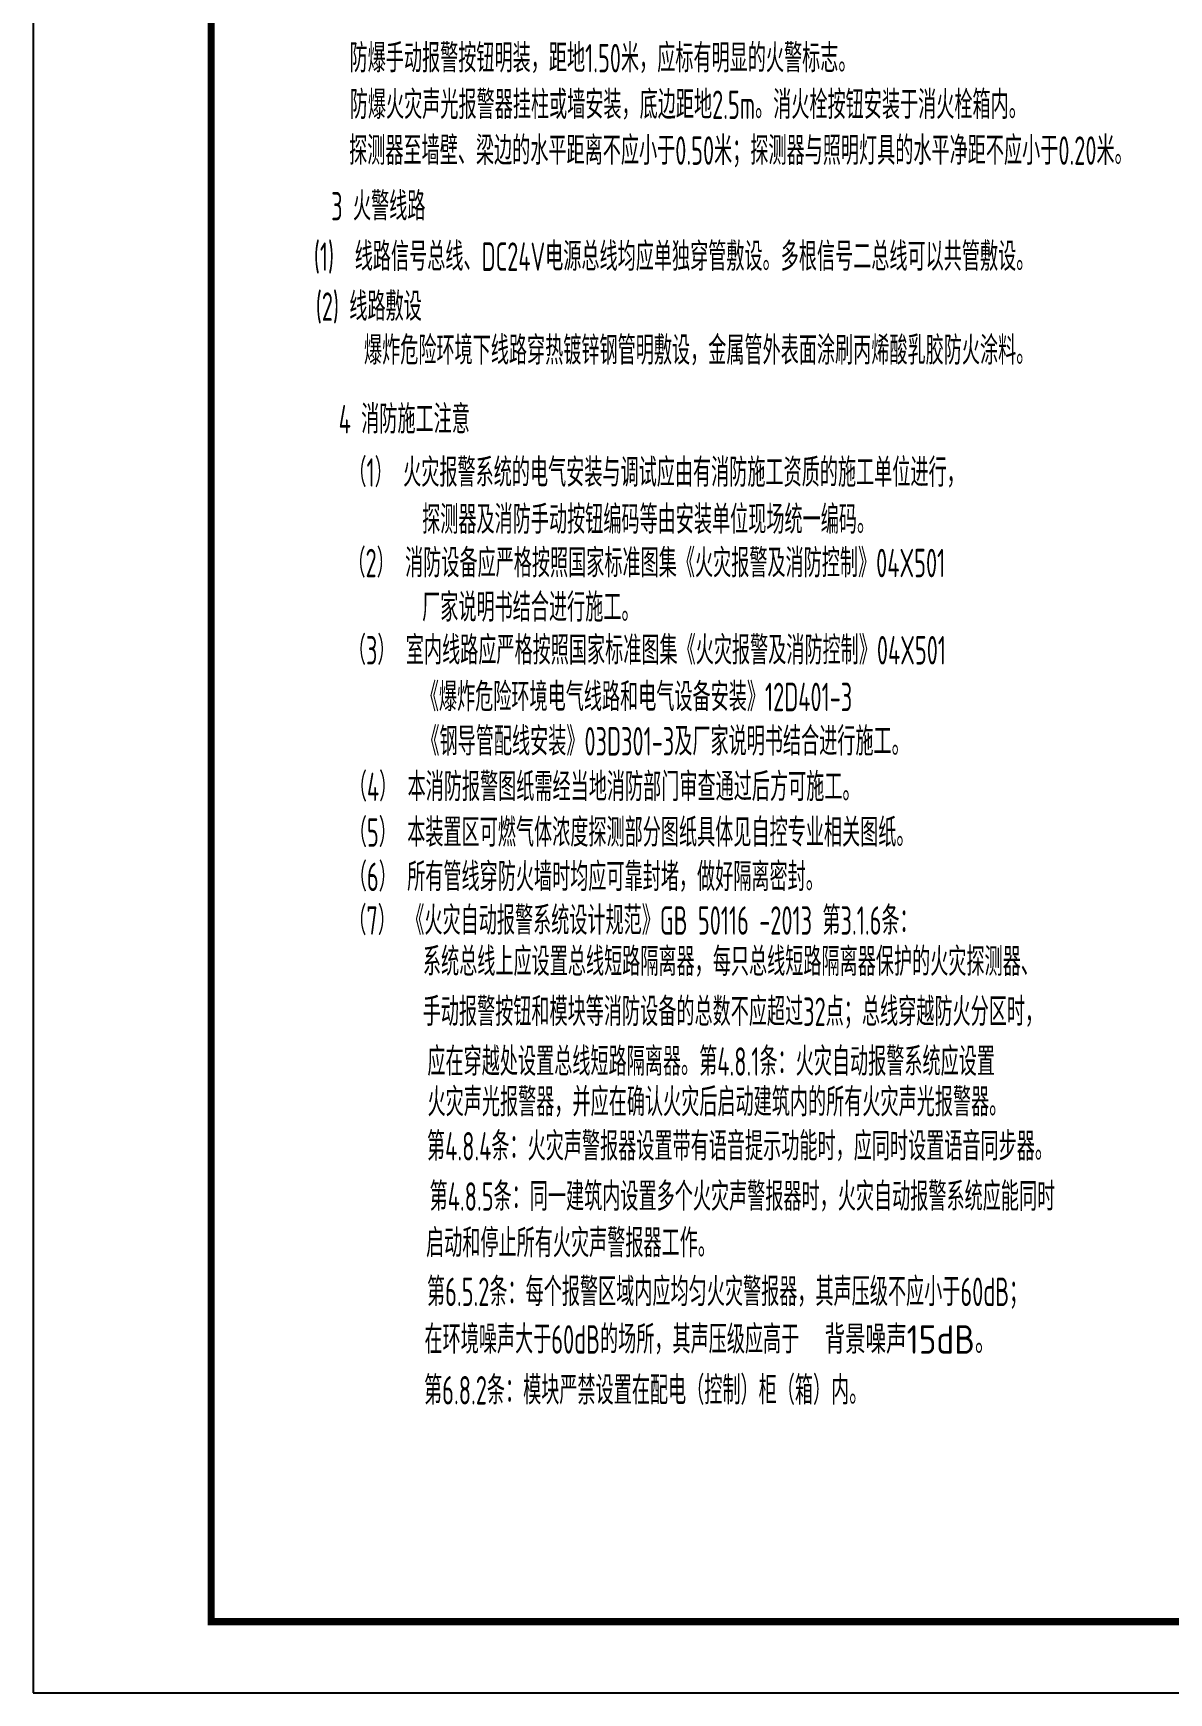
# Model space of a CAD drawing. Extents: x 1234595 to 2088511, y -80443 to 75292.
# Drawn here: x 1421522 to 1437481, y 14580 to 37906 of the extents above; entities that cross this region are included whole.
import ezdxf

# ---------------------------------------------------------------- set-up
doc = ezdxf.new("R2010")
doc.units = 0
doc.header["$LTSCALE"] = 1000
doc.header["$MEASUREMENT"] = 0
doc.layers.get('0').update_dxf_attribs({"linetype": 'CONTINUOUS'})
for name, color, linetype in [('PUB_TEXT', 7, 'CONTINUOUS'), ('PUB_TITLE', 4, 'CONTINUOUS'), ('TEL_TEXT', 7, 'CONTINUOUS')]:
    doc.layers.add(name, color=color, linetype=linetype)
doc.styles.add('sceic', font='sceie.shx', dxfattribs={"width": 0.67, "bigfont": 'sceic.shx'})
doc.styles.get("Standard").update_dxf_attribs({"font": 'GBENOR', "bigfont": 'GBCBIG'})

msp = doc.modelspace()

# ---------------------------------------------------------------- linework, layer by layer
at = {"layer": 'PUB_TITLE'}
msp.add_lwpolyline([(1421521.9, 14579.7), (1480921.9, 14579.7), (1480921.9, 56579.7), (1421521.9, 56579.7)], close=True, dxfattribs=at)
at = {"layer": 'PUB_TITLE', "const_width": 100}
msp.add_lwpolyline([(1424021.9, 15579.7), (1479921.9, 15579.7), (1479921.9, 55579.7), (1424021.9, 55579.7)], close=True, dxfattribs=at)

# ---------------------------------------------------------------- texts
at = {"style": 'sceic', "width": 0.67}
for s, p in [('(2) 线路敷设', (1425492.8, 33863.8)), ('4 消防施工注意', (1425814.6, 32279.5)), ('（1） 火灾报警系统的电气安装与调试应由有消防施工资质的施工单位进行，', (1425952, 31531.1)), ('探测器及消防手动按钮编码等由安装单位现场统一编码。', (1426987.9, 30869.6)), ('（2） 消防设备应严格按照国家标准图集《火灾报警及消防控制》04X501', (1425937.9, 30259.2)), ('厂家说明书结合进行施工。', (1426987.9, 29635.3)), ('（3） 室内线路应严格按照国家标准图集《火灾报警及消防控制》04X501', (1425943.8, 29033)), ('《爆炸危险环境电气线路和电气设备安装》12D401-3', (1426969, 28377)), ('《钢导管配线安装》03D301-3及厂家说明书结合进行施工。', (1426977.9, 27752.9)), ('（4） 本消防报警图纸需经当地消防部门审查通过后方可施工。', (1425957.4, 27112.8)), ('（5） 本装置区可燃气体浓度探测部分图纸具体见自控专业相关图纸。', (1425957.4, 26471.3)), ('（6） 所有管线穿防火墙时均应可靠封堵，做好隔离密封。', (1425957.4, 25848.3)), ('（7） 《火灾自动报警系统设计规范》GB 50116 -2013 第3.1.6条：', (1425950.4, 25234.7)), ('系统总线上应设置总线短路隔离器，每只总线短路隔离器保护的火灾探测器、', (1426998.8, 24656.2)), ('手动报警按钮和模块等消防设备的总数不应超过32点；总线穿越防火分区时，', (1426996, 23952.4)), ('应在穿越处设置总线短路隔离器。第4.8.1条：火灾自动报警系统应设置', (1427061.5, 23252.2)), ('火灾声光报警器，并应在确认火灾后启动建筑内的所有火灾声光报警器。', (1427063.6, 22683)), ('第4.8.4条：火灾声警报器设置带有语音提示功能时，应同时设置语音同步器。', (1427056.1, 22061.3)), ('第4.8.5条：同一建筑内设置多个火灾声警报器时，火灾自动报警系统应能同时', (1427092.1, 21354.9)), ('启动和停止所有火灾声警报器工作。', (1427042.9, 20701.3)), ('第6.5.2条：每个报警区域内应均匀火灾警报器，其声压级不应小于60dB；', (1427055.9, 20015.7)), ('在环境噪声大于60dB的场所，其声压级应高于', (1427020.6, 19346.6)), ('第6.8.2条：模块严禁设置在配电（控制）柜（箱）内。', (1427015, 18631.9))]:
    msp.add_text(s, height=400, dxfattribs=at).set_placement(p)
at = {"layer": 'PUB_TEXT', "color": 0, "style": 'sceic', "width": 0.67}
for s, p in [('防爆手动报警按钮明装，距地1.50米，应标有明显的火警标志。', (1425967.9, 37355.7)), ('防爆火灾声光报警器挂柱或墙安装，底边距地2.5m。消火栓按钮安装于消火栓箱内。', (1425970.7, 36700.7)), ('探测器至墙壁、梁边的水平距离不应小于0.50米；探测器与照明灯具的水平净距不应小于0.20米。    ', (1425961.8, 36056)), ('3 火警线路', (1425709.7, 35274.6)), ('(1)  线路信号总线、DC24V电源总线均应单独穿管敷设。多根信号二总线可以共管敷设。', (1425465.5, 34566)), ('爆炸危险环境下线路穿热镀锌钢管明敷设，金属管外表面涂刷丙烯酸乳胶防火涂料。', (1426170.7, 33247.7))]:
    msp.add_text(s, height=400, dxfattribs=at).set_placement(p)
at = {"layer": 'TEL_TEXT'}
msp.add_text('背景噪声15dB。', height=400, dxfattribs=at).set_placement((1432644.1, 19345.9))

doc.saveas('drawing.dxf')
